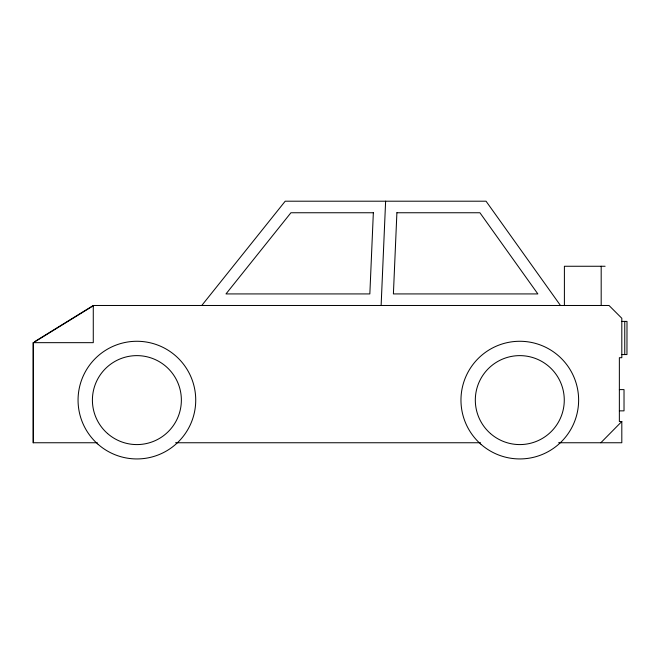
<?xml version="1.0" encoding="UTF-8"?>
<svg xmlns="http://www.w3.org/2000/svg" width="660" height="660" viewBox="0 0 660 660"><rect width="100%" height="100%" fill="white"/><g stroke="black" fill="none" stroke-linecap="round" stroke-linejoin="round"><path stroke-width="0.99" d="M381.125 305.481L385.621 201.201M201.77 305.481L285.211 201.201L486.04 201.201L560.472 305.481M600.831 442.753L621.811 421.492L619.361 421.492L619.361 357.703L621.811 357.703L621.811 318.268L609.023 305.481L93.769 305.481L33.487 342.664L33.487 442.753M34.708 341.608L93.275 305.481L93.275 342.664L33 342.664L33 442.753L97.325 442.753M605.105 266.26L564.399 266.26L564.399 305.481M621.811 321.403L627 321.403L626.959 354.568L621.811 354.568M619.361 389.598L624.022 389.598L624.022 410.858L619.361 410.858M175.585 442.753L480.562 442.753M558.616 442.753L621.811 442.753L621.811 421.492M624.756 321.403L624.756 354.568M601.186 266.26L601.186 305.481M373.346 212.751L369.847 293.923L225.984 293.923L290.928 212.751L373.346 212.751M396.899 212.751L393.401 293.923L537.859 293.923L479.919 212.751L396.899 212.751M98.175 444.403A58.831 58.831 0 0 0 194.618 411.485A58.831 58.831 0 0 0 117.884 344.429A58.831 58.831 0 0 0 98.175 444.403M107.621 433.595A44.476 44.476 0 0 0 180.526 408.705A44.476 44.476 0 0 0 122.521 358.009A44.476 44.476 0 0 0 107.621 433.595M481.082 444.403A58.831 58.831 0 0 0 577.516 411.485A58.831 58.831 0 0 0 500.783 344.429A58.831 58.831 0 0 0 481.082 444.403M490.529 433.595A44.476 44.476 0 0 0 563.434 408.705A44.476 44.476 0 0 0 505.428 358.009A44.476 44.476 0 0 0 490.529 433.595"/></g></svg>
